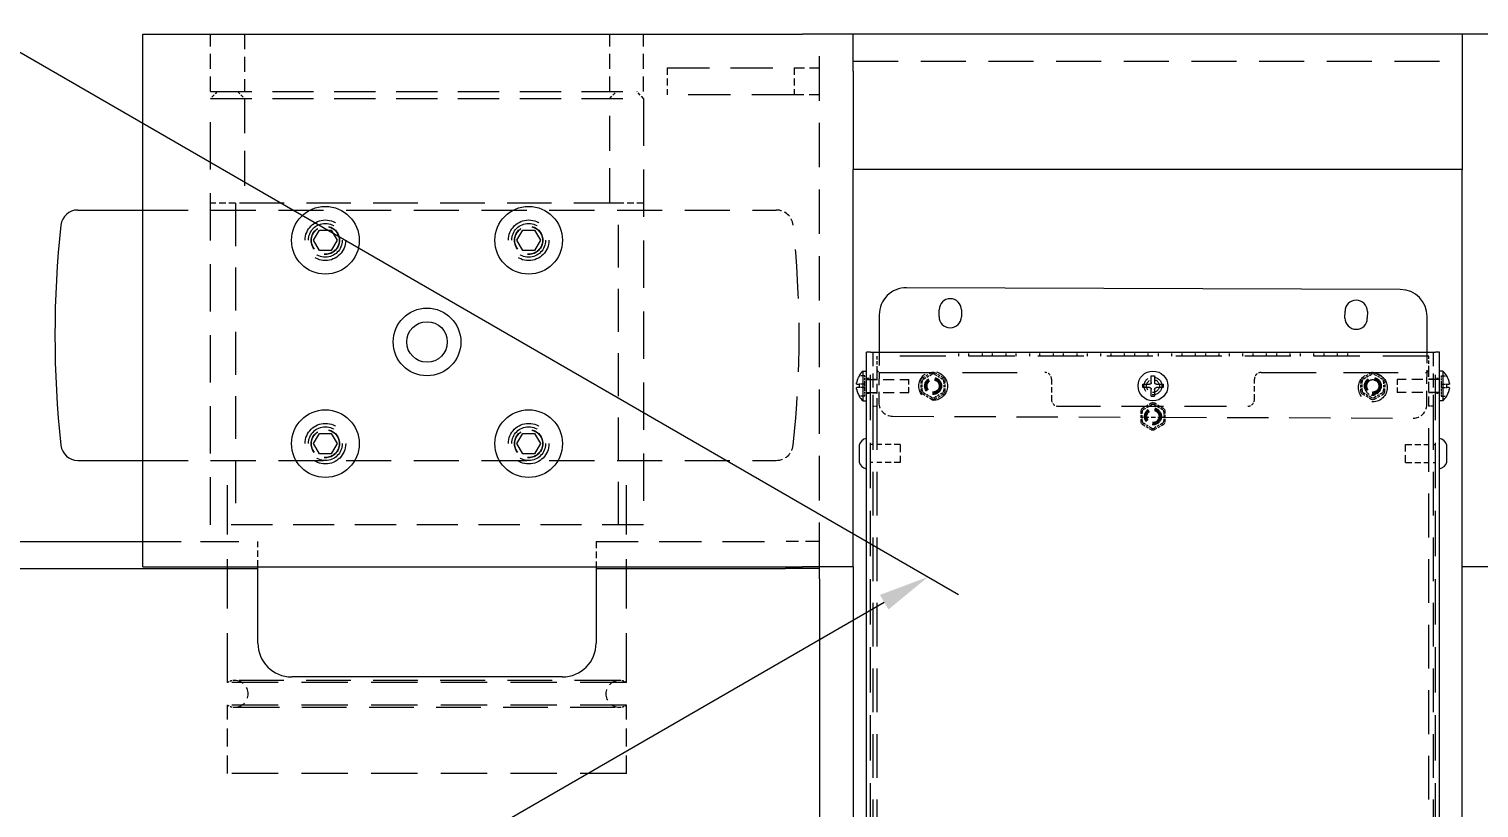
# Model space of a CAD drawing. Header units: millimetres. Extents: x 36 to 2484, y 36 to 1746.
# Drawn here: x 925.5 to 1354.2, y 1115.9 to 1346.1 of the extents above; entities that cross this region are included whole.
import ezdxf

# ---------------------------------------------------------------- set-up
doc = ezdxf.new("R2010")
doc.units = ezdxf.units.MM
doc.header["$LTSCALE"] = 6
doc.linetypes.add('HIDDEN', pattern=[9.525, 6.35, -3.175])
doc.layers.add('가는실선_A4', color=7, linetype='Continuous', lineweight=5)
doc.layers.add('굵은실선_A3', color=7, linetype='Continuous', lineweight=18)
doc.layers.add('가는파선_A3', color=7, linetype='HIDDEN', lineweight=13, true_color=0x008000)
doc.styles.add('치수문자_A3(2.5)', font='')
doc.styles.get('치수문자_A3(2.5)').set_extended_font_data('GulimChe')
doc.dimstyles.new('치수_A3(2.5)', dxfattribs={"dimscale": 6, "dimtxt": 2.5, "dimasz": 2.5, "dimexe": 1.5, "dimexo": 1, "dimgap": 0.5, "dimtad": 1, "dimtoh": 1, "dimdec": 1, "dimrnd": 1e-08, "dimdsep": 46, "dimtxsty": '치수문자_A3(2.5)', "dimcen": 0.09, "dimdle": 10, "dimclrd": 8, "dimclre": 8, "dimclrt": 7, "dimadec": 1, "dimazin": 2, "dimtfac": 0.8, "dimtmove": 0, "dimatfit": 3, "dimfxl": 1, "dimtolj": 1, "dimtzin": 0, "dimlwd": -1, "dimlwe": -1, "dimarcsym": 0})

# ---------------------------------------------------------------- blocks, each defined once
blk = doc.blocks.new('*D16')
at = {"layer": 'Defpoints', "color": 0, "transparency": 16777216}
for p in [(908.3, 1347.62), (1191.32, 1184.22), (572.42, 1153.7)]:
    blk.add_point(p, dxfattribs=at)
at = {"layer": '가는실선_A4', "color": 8, "transparency": 16777216}
for p, q in [((914.3, 1344.16), (1200.32, 1179.02)), ((868.43, 997.8), (1178.33, 1176.72)), ((578.42, 1150.24), (864.44, 985.1))]:
    blk.add_line(p, q, dxfattribs=at)
for points in [[(1177.08, 1178.88), (1179.58, 1174.55), (1191.32, 1184.22)], [(867.18, 999.96), (869.68, 995.63), (855.44, 990.3)]]:
    blk.add_solid(points, dxfattribs=at)
at = {"layer": '가는실선_A4', "color": 7, "transparency": 16777216, "insert": (1018.74, 1095.3), "char_height": 15, "attachment_point": 5, "rotation": 30, "style": '치수문자_A3(2.5)'}
blk.add_mtext('\\A1;{\\Q-30.000;\\W0.816;\\H0.816x;475}', dxfattribs=at)

msp = doc.modelspace()

# ---------------------------------------------------------------- linework, layer by layer
at = {"layer": '가는파선_A3', "ltscale": 0.117011}
for p, q in [((979.168, 1327.627), (979.168, 1344.627)), ((989.168, 1344.627), (989.168, 1327.627)), ((1097.168, 1327.627), (1097.168, 1344.627)), ((1107.168, 1327.627), (1107.168, 1344.627))]:
    msp.add_line(p, q, dxfattribs=at)
at = {"layer": '가는파선_A3', "ltscale": 0.344488}
msp.add_line((1159.168, 1187.127), (1159.168, 1344.627), dxfattribs=at)
at = {"layer": '가는파선_A3', "ltscale": 0.328087}
for p, q in [((1114.168, 1334.627), (1151.668, 1334.627)), ((1151.668, 1326.627), (1114.168, 1326.627))]:
    msp.add_line(p, q, dxfattribs=at)
at = {"layer": '가는파선_A3', "ltscale": 0.055011}
for p, q in [((1114.168, 1334.627), (1114.168, 1326.627)), ((1151.668, 1334.627), (1151.668, 1326.627))]:
    msp.add_line(p, q, dxfattribs=at)
at = {"layer": '가는파선_A3', "ltscale": 0.080527}
for p, q in [((1151.668, 1334.627), (1159.168, 1334.627)), ((1159.168, 1326.627), (1151.668, 1326.627))]:
    msp.add_line(p, q, dxfattribs=at)
at = {"layer": '가는파선_A3', "ltscale": 0.349956}
msp.add_line((1169.168, 1336.627), (1349.168, 1336.627), dxfattribs=at)
at = {"layer": '가는파선_A3', "ltscale": 0.31996}
for p, q in [((979.168, 1327.627), (1107.168, 1327.627)), ((979.168, 1325.627), (1107.168, 1325.627)), ((1107.168, 1199.627), (979.168, 1199.627))]:
    msp.add_line(p, q, dxfattribs=at)
at = {"layer": '가는파선_A3', "ltscale": 0.023764}
for p, q in [((981.168, 1327.627), (979.168, 1325.627)), ((987.168, 1327.627), (989.168, 1325.627)), ((1097.168, 1325.627), (1099.168, 1327.627)), ((1107.168, 1325.627), (1105.168, 1327.627))]:
    msp.add_line(p, q, dxfattribs=at)
at = {"layer": '가는파선_A3', "ltscale": 0.367454}
for p, q in [((979.168, 1199.627), (979.168, 1325.627)), ((1107.168, 1325.627), (1107.168, 1199.627))]:
    msp.add_line(p, q, dxfattribs=at)
at = {"layer": '가는파선_A3', "ltscale": 0.271216}
for p, q in [((989.168, 1325.627), (989.168, 1294.627)), ((1097.168, 1294.627), (1097.168, 1325.627))]:
    msp.add_line(p, q, dxfattribs=at)
at = {"layer": '가는파선_A3', "ltscale": 0.050819}
for p, q in [((986.559, 1294.627), (979.168, 1294.627)), ((1107.168, 1294.627), (1099.776, 1294.627))]:
    msp.add_line(p, q, dxfattribs=at)
at = {"layer": '가는파선_A3', "ltscale": 0.345986}
msp.add_line((1099.776, 1294.627), (986.559, 1294.627), dxfattribs=at)
at = {"layer": '가는파선_A3', "ltscale": 0.332458}
for p, q in [((986.559, 1294.627), (986.559, 1199.627)), ((1099.776, 1199.627), (1099.776, 1294.627))]:
    msp.add_line(p, q, dxfattribs=at)
at = {"layer": '가는파선_A3', "ltscale": 0.350371}
for p, q in [((959.168, 1292.627), (1146.427, 1292.627)), ((959.168, 1218.627), (1146.427, 1218.627))]:
    msp.add_line(p, q, dxfattribs=at)
at = {"layer": '가는파선_A3', "ltscale": 0.352015}
for p, q in [((1174.28, 908.627), (1174.28, 1250.627)), ((1341.28, 908.627), (1341.28, 1250.627))]:
    msp.add_line(p, q, dxfattribs=at)
at = {"layer": '가는파선_A3', "ltscale": 0.110122}
for p, q in [((1174.98, 1250.627), (1174.98, 1234.627)), ((1340.58, 1250.627), (1340.58, 1234.627))]:
    msp.add_line(p, q, dxfattribs=at)
at = {"layer": '가는파선_A3', "ltscale": 0.356955}
msp.add_line((1339.38, 1249.427), (1176.18, 1249.427), dxfattribs=at)
at = {"layer": '가는파선_A3', "ltscale": 0.026078}
for p, q in [((1176.18, 1249.427), (1176.18, 1245.627)), ((1339.38, 1245.627), (1339.38, 1249.427))]:
    msp.add_line(p, q, dxfattribs=at)
at = {"layer": '가는파선_A3', "ltscale": 0.102845}
msp.add_line((1176.815, 1250.627), (1176.762, 1235.684), dxfattribs=at)
at = {"layer": '가는파선_A3', "ltscale": 0.008167}
for p, q in [((1200.28, 1250.627), (1200.28, 1249.427)), ((1203.28, 1250.627), (1203.28, 1249.427)), ((1207.28, 1250.627), (1207.28, 1249.427)), ((1210.28, 1250.627), (1210.28, 1249.427)), ((1214.28, 1250.627), (1214.28, 1249.427)), ((1217.28, 1250.627), (1217.28, 1249.427)), ((1221.28, 1250.627), (1221.28, 1249.427)), ((1224.28, 1250.627), (1224.28, 1249.427)), ((1228.28, 1250.627), (1228.28, 1249.427)), ((1231.28, 1250.627), (1231.28, 1249.427)), ((1235.28, 1250.627), (1235.28, 1249.427)), ((1238.28, 1250.627), (1238.28, 1249.427)), ((1242.28, 1250.627), (1242.28, 1249.427)), ((1245.28, 1250.627), (1245.28, 1249.427)), ((1249.28, 1250.627), (1249.28, 1249.427)), ((1252.28, 1250.627), (1252.28, 1249.427)), ((1256.28, 1250.627), (1256.28, 1249.427)), ((1259.28, 1250.627), (1259.28, 1249.427)), ((1263.28, 1250.627), (1263.28, 1249.427)), ((1266.28, 1250.627), (1266.28, 1249.427)), ((1270.28, 1250.627), (1270.28, 1249.427)), ((1273.28, 1250.627), (1273.28, 1249.427)), ((1277.28, 1250.627), (1277.28, 1249.427)), ((1280.28, 1250.627), (1280.28, 1249.427)), ((1284.28, 1250.627), (1284.28, 1249.427)), ((1287.28, 1250.627), (1287.28, 1249.427)), ((1291.28, 1250.627), (1291.28, 1249.427)), ((1294.28, 1250.627), (1294.28, 1249.427)), ((1298.28, 1250.627), (1298.28, 1249.427)), ((1301.28, 1250.627), (1301.28, 1249.427)), ((1305.28, 1250.627), (1305.28, 1249.427)), ((1308.28, 1250.627), (1308.28, 1249.427)), ((1312.28, 1250.627), (1312.28, 1249.427)), ((1315.28, 1250.627), (1315.28, 1249.427)), ((1174.28, 1242.877), (1173.08, 1242.877)), ((1174.98, 1242.627), (1176.18, 1242.627)), ((1340.58, 1242.627), (1339.38, 1242.627)), ((1342.48, 1242.877), (1341.28, 1242.877)), ((1174.28, 1238.377), (1173.08, 1238.377)), ((1174.98, 1238.627), (1176.18, 1238.627)), ((1174.98, 1234.627), (1176.18, 1234.627)), ((1340.58, 1238.627), (1339.38, 1238.627)), ((1340.58, 1234.627), (1339.38, 1234.627)), ((1342.48, 1238.377), (1341.28, 1238.377))]:
    msp.add_line(p, q, dxfattribs=at)
at = {"layer": '가는파선_A3', "ltscale": 0.106787}
msp.add_line((1338.761, 1235.112), (1338.816, 1250.627), dxfattribs=at)
at = {"layer": '가는파선_A3', "ltscale": 0.011157}
for p, q in [((1172.58, 1243.627), (1170.946, 1243.627)), ((1342.98, 1243.627), (1344.614, 1243.627)), ((1172.58, 1241.127), (1170.946, 1241.127)), ((1172.58, 1240.127), (1170.946, 1240.127)), ((1342.98, 1241.127), (1344.614, 1241.127)), ((1342.98, 1240.127), (1344.614, 1240.127)), ((1172.58, 1237.627), (1170.946, 1237.627)), ((1342.98, 1237.627), (1344.614, 1237.627))]:
    msp.add_line(p, q, dxfattribs=at)
at = {"layer": '가는파선_A3', "ltscale": 0.013678}
for p, q in [((1172.58, 1241.627), (1172.58, 1243.627)), ((1342.98, 1243.627), (1342.98, 1241.627)), ((1172.58, 1237.627), (1172.58, 1239.627)), ((1342.98, 1239.627), (1342.98, 1237.627))]:
    msp.add_line(p, q, dxfattribs=at)
at = {"layer": '가는파선_A3', "ltscale": 0.075678}
for p, q in [((1176.18, 1245.627), (1176.18, 1234.627)), ((1339.38, 1234.627), (1339.38, 1245.627))]:
    msp.add_line(p, q, dxfattribs=at)
at = {"layer": '가는파선_A3', "ltscale": 0.425197}
for p, q in [((1177.18, 1244.627), (1225.78, 1244.627)), ((1289.78, 1244.627), (1338.38, 1244.627))]:
    msp.add_line(p, q, dxfattribs=at)
at = {"layer": '가는파선_A3', "ltscale": 0.020582}
for p, q in [((1192.294, 1244.497), (1189.688, 1243.006)), ((1195.888, 1242.984), (1193.294, 1244.494)), ((1322.294, 1244.497), (1319.688, 1243.006)), ((1325.888, 1242.984), (1323.294, 1244.494)), ((1189.185, 1242.141), (1189.175, 1239.139)), ((1196.375, 1239.114), (1196.385, 1242.116)), ((1319.185, 1242.141), (1319.175, 1239.139)), ((1326.375, 1239.114), (1326.385, 1242.116)), ((1189.672, 1238.271), (1192.266, 1236.761)), ((1193.266, 1236.757), (1195.872, 1238.249)), ((1257.294, 1235.497), (1254.688, 1234.006)), ((1260.888, 1233.984), (1258.294, 1235.494)), ((1319.672, 1238.271), (1322.266, 1236.761)), ((1323.266, 1236.757), (1325.872, 1238.249)), ((1254.185, 1233.141), (1254.175, 1230.139)), ((1261.375, 1230.114), (1261.385, 1233.116)), ((1254.672, 1229.271), (1257.266, 1227.761)), ((1258.266, 1227.757), (1260.872, 1229.249))]:
    msp.add_line(p, q, dxfattribs=at)
at = {"layer": '가는파선_A3', "ltscale": 0.017374}
for p, q in [((1190.091, 1242.771), (1192.292, 1244.032)), ((1193.292, 1244.028), (1195.484, 1242.752)), ((1320.091, 1242.771), (1322.292, 1244.032)), ((1323.292, 1244.028), (1325.484, 1242.752)), ((1189.579, 1239.37), (1189.588, 1241.907)), ((1195.981, 1241.884), (1195.972, 1239.348)), ((1319.579, 1239.37), (1319.588, 1241.907)), ((1325.981, 1241.884), (1325.972, 1239.348)), ((1192.268, 1237.227), (1190.076, 1238.503)), ((1195.469, 1238.484), (1193.268, 1237.223)), ((1255.091, 1233.771), (1257.292, 1235.032)), ((1258.292, 1235.028), (1260.484, 1233.752)), ((1322.268, 1237.227), (1320.076, 1238.503)), ((1325.469, 1238.484), (1323.268, 1237.223)), ((1254.579, 1230.37), (1254.588, 1232.907)), ((1260.981, 1232.884), (1260.972, 1230.348)), ((1257.268, 1228.227), (1255.076, 1229.503)), ((1260.469, 1229.484), (1258.268, 1228.223))]:
    msp.add_line(p, q, dxfattribs=at)
at = {"layer": '가는파선_A3', "ltscale": 0.005311}
for p, q in [((1172.58, 1241.127), (1172.58, 1241.627)), ((1172.58, 1239.627), (1172.58, 1240.127)), ((1342.98, 1241.627), (1342.98, 1241.127)), ((1342.98, 1240.127), (1342.98, 1239.627))]:
    msp.add_line(p, q, dxfattribs=at)
at = {"layer": '가는파선_A3', "ltscale": 0.006789}
for p, q in [((1172.58, 1240.127), (1172.58, 1241.127)), ((1342.98, 1241.127), (1342.98, 1240.127))]:
    msp.add_line(p, q, dxfattribs=at)
at = {"layer": '가는파선_A3', "ltscale": 0.086011}
for p, q in [((1173.08, 1242.527), (1185.58, 1242.527)), ((1342.48, 1242.527), (1329.98, 1242.527)), ((1173.08, 1238.727), (1185.58, 1238.727)), ((1342.48, 1238.727), (1329.98, 1238.727))]:
    msp.add_line(p, q, dxfattribs=at)
at = {"layer": '가는파선_A3', "ltscale": 0.04102}
for p, q in [((1185.58, 1238.727), (1185.58, 1242.527)), ((1329.98, 1242.527), (1329.98, 1238.727))]:
    msp.add_line(p, q, dxfattribs=at)
at = {"layer": '가는파선_A3', "ltscale": 0.041233}
for p, q in [((1227.78, 1242.627), (1227.78, 1236.627)), ((1287.78, 1236.627), (1287.78, 1242.627))]:
    msp.add_line(p, q, dxfattribs=at)
at = {"layer": '가는파선_A3', "ltscale": 0.33902}
for p, q in [((1174.98, 1234.627), (1174.98, 924.627)), ((1176.18, 1234.627), (1176.18, 924.627)), ((1339.38, 924.627), (1339.38, 1234.627)), ((1340.58, 1234.627), (1340.58, 924.627))]:
    msp.add_line(p, q, dxfattribs=at)
at = {"layer": '가는파선_A3', "ltscale": 0.326626}
for p, q in [((1229.78, 1234.627), (1285.78, 1234.627)), ((1093.168, 1194.627), (1149.168, 1194.627))]:
    msp.add_line(p, q, dxfattribs=at)
at = {"layer": '가는파선_A3', "ltscale": 0.321222}
msp.add_line((1180.748, 1231.67), (1254.179, 1231.41), dxfattribs=at)
at = {"layer": '가는파선_A3', "ltscale": 0.007551}
for p, q in [((1254.179, 1231.41), (1255.29, 1231.407)), ((1260.268, 1231.389), (1261.379, 1231.385))]:
    msp.add_line(p, q, dxfattribs=at)
at = {"layer": '가는파선_A3', "ltscale": 0.034199}
msp.add_line((1255.29, 1231.407), (1260.268, 1231.389), dxfattribs=at)
at = {"layer": '가는파선_A3', "ltscale": 0.320947}
msp.add_line((1261.379, 1231.385), (1334.747, 1231.126), dxfattribs=at)
at = {"layer": '가는파선_A3', "ltscale": 0.004722}
for p, q in [((1174.98, 1223.277), (1174.28, 1223.277)), ((1340.58, 1223.277), (1341.28, 1223.277)), ((1174.98, 1217.977), (1174.28, 1217.977)), ((1340.58, 1217.977), (1341.28, 1217.977))]:
    msp.add_line(p, q, dxfattribs=at)
at = {"layer": '가는파선_A3', "ltscale": 0.047433}
for p, q in [((1183.08, 1223.277), (1176.18, 1223.277)), ((1332.48, 1223.277), (1339.38, 1223.277)), ((1183.08, 1217.977), (1176.18, 1217.977)), ((1332.48, 1217.977), (1339.38, 1217.977))]:
    msp.add_line(p, q, dxfattribs=at)
at = {"layer": '가는파선_A3', "ltscale": 0.057252}
for p, q in [((1183.08, 1223.277), (1183.08, 1217.977)), ((1332.48, 1217.977), (1332.48, 1223.277))]:
    msp.add_line(p, q, dxfattribs=at)
at = {"layer": '가는파선_A3', "ltscale": 0.383122}
for p, q in [((984.168, 1152.941), (984.168, 1218.627)), ((1102.168, 1152.941), (1102.168, 1218.627))]:
    msp.add_line(p, q, dxfattribs=at)
at = {"layer": '가는파선_A3', "ltscale": 0.297463}
msp.add_line((959.168, 1194.627), (993.168, 1194.627), dxfattribs=at)
at = {"layer": '가는파선_A3', "ltscale": 0.051567}
for p, q in [((993.168, 1187.127), (993.168, 1194.627)), ((1093.168, 1194.627), (1093.168, 1187.127))]:
    msp.add_line(p, q, dxfattribs=at)
at = {"layer": '가는파선_A3', "ltscale": 0.34707}
for p, q in [((1099.991, 1153.592), (986.345, 1153.592)), ((986.345, 1145.663), (1099.991, 1145.663))]:
    msp.add_line(p, q, dxfattribs=at)
at = {"layer": '가는파선_A3', "ltscale": 0.360365}
for p, q in [((1102.168, 1152.941), (984.168, 1152.941)), ((1102.168, 1146.314), (984.168, 1146.314)), ((1102.168, 1126.127), (984.168, 1126.127))]:
    msp.add_line(p, q, dxfattribs=at)
at = {"layer": '가는파선_A3', "ltscale": 0.138962}
for p, q in [((984.168, 1126.127), (984.168, 1146.314)), ((1102.168, 1126.127), (1102.168, 1146.314))]:
    msp.add_line(p, q, dxfattribs=at)
at = {"layer": '가는파선_A3', "ltscale": 0.329826}
for centre in [(1013.116, 1283.679), (1073.22, 1283.679), (1013.116, 1223.575), (1073.22, 1223.575)]:
    msp.add_circle(centre, 6, dxfattribs=at)
at = {"layer": '가는파선_A3', "ltscale": 0.274855}
for centre in [(1013.116, 1283.679), (1073.22, 1283.679), (1013.116, 1223.575), (1073.22, 1223.575)]:
    msp.add_circle(centre, 5, dxfattribs=at)
at = {"layer": '가는파선_A3', "ltscale": 0.181174}
for centre in [(1013.116, 1283.679), (1073.22, 1283.679), (1013.116, 1223.575), (1073.22, 1223.575)]:
    msp.add_circle(centre, 4.188, dxfattribs=at)
at = {"layer": '가는파선_A3', "ltscale": 0.176492}
for centre in [(1013.116, 1283.679), (1073.22, 1283.679), (1013.116, 1223.575), (1073.22, 1223.575)]:
    msp.add_circle(centre, 4.08, dxfattribs=at)
at = {"layer": '가는파선_A3', "ltscale": 0.183858}
for centre in [(1192.78, 1240.627), (1322.779, 1240.168)]:
    msp.add_circle(centre, 4.25, dxfattribs=at)
at = {"layer": '가는파선_A3', "ltscale": 0.114603}
msp.add_circle((1257.78, 1240.627), 2.65, dxfattribs=at)
at = {"layer": '가는파선_A3', "ltscale": 0.108111}
for centre in [(1192.78, 1240.627), (1322.78, 1240.627), (1257.78, 1231.627)]:
    msp.add_circle(centre, 2.5, dxfattribs=at)
at = {"layer": '가는파선_A3', "ltscale": 0.098196}
for centre in [(1192.78, 1240.627), (1322.78, 1240.627), (1257.78, 1231.627)]:
    msp.add_circle(centre, 2.271, dxfattribs=at)
at = {"layer": '가는파선_A3', "ltscale": 0.097441}
for centre in [(1192.78, 1240.627), (1322.78, 1240.627), (1257.78, 1231.627)]:
    msp.add_circle(centre, 2.253, dxfattribs=at)
at = {"layer": '가는파선_A3', "ltscale": 0.09729}
msp.add_circle((1192.78, 1240.627), 2.25, dxfattribs=at)
at = {"layer": '가는파선_A3', "ltscale": 0.086469}
for centre in [(1192.78, 1240.627), (1322.78, 1240.627), (1257.78, 1231.627)]:
    msp.add_circle(centre, 2, dxfattribs=at)
at = {"layer": '가는파선_A3', "ltscale": 0.077812}
for centre in [(1192.78, 1240.627), (1322.78, 1240.627), (1257.78, 1231.627)]:
    msp.add_circle(centre, 1.8, dxfattribs=at)
at = {"layer": '가는파선_A3', "ltscale": 0.08214}
msp.add_circle((1257.78, 1240.627), 1.9, dxfattribs=at)
at = {"layer": '가는파선_A3', "ltscale": 0.050262}
for centre, start, end in [((1146.427, 1287.627), 6.22739, 90), ((1146.427, 1223.627), 270, 353.77261)]:
    msp.add_arc(centre, 5, start, end, dxfattribs=at)
at = {"layer": '가는파선_A3', "ltscale": 0.380362}
msp.add_arc((853.168, 1255.627), 300, 353.77261, 6.22739, dxfattribs=at)
at = {"layer": '가는파선_A3', "ltscale": 0.010721}
for centre, start, end in [((1177.18, 1245.627), 180, 270), ((1338.38, 1245.627), 270, 0)]:
    msp.add_arc(centre, 1, start, end, dxfattribs=at)
at = {"layer": '가는파선_A3', "ltscale": 0.007114}
for centre, start, end in [((1192.79, 1243.63), 59.79759, 119.79759), ((1322.79, 1243.63), 59.79759, 119.79759), ((1190.175, 1239.135), 179.79759, 239.79759), ((1190.185, 1242.138), 119.79759, 179.79759), ((1195.375, 1239.117), 299.79759, 359.79759), ((1195.385, 1242.119), 359.79759, 59.79759), ((1320.175, 1239.135), 179.79759, 239.79759), ((1320.185, 1242.138), 119.79759, 179.79759), ((1325.375, 1239.117), 299.79759, 359.79759), ((1325.385, 1242.119), 359.79759, 59.79759), ((1192.769, 1237.625), 239.79759, 299.79759), ((1257.79, 1234.63), 59.79759, 119.79759), ((1322.769, 1237.625), 239.79759, 299.79759), ((1255.185, 1233.138), 119.79759, 179.79759), ((1260.385, 1233.119), 359.79759, 59.79759), ((1255.175, 1230.135), 179.79759, 239.79759), ((1257.769, 1228.625), 239.79759, 299.79759), ((1260.375, 1230.117), 299.79759, 359.79759)]:
    msp.add_arc(centre, 1, start, end, dxfattribs=at)
at = {"layer": '가는파선_A3', "ltscale": 0.021542}
for centre, start, end in [((1225.78, 1242.627), 0, 90), ((1289.78, 1242.627), 90, 180), ((1229.78, 1236.627), 180, 270), ((1285.78, 1236.627), 270, 0)]:
    msp.add_arc(centre, 2, start, end, dxfattribs=at)
at = {"layer": '가는파선_A3', "ltscale": 0.063853}
msp.add_arc((1322.779, 1240.168), 2.25, 331.69866, 208.09893, dxfattribs=at)
at = {"layer": '가는파선_A3', "ltscale": 0.033337}
msp.add_arc((1322.779, 1240.168), 2.25, 208.09893, 331.69866, dxfattribs=at)
at = {"layer": '가는파선_A3', "ltscale": 0.043184}
for centre, start, end in [((1180.762, 1235.67), 179.79759, 269.79759), ((1334.761, 1235.126), 269.79759, 359.79759)]:
    msp.add_arc(centre, 4, start, end, dxfattribs=at)
at = {"layer": '가는파선_A3', "ltscale": 0.015774}
for centre, start, end in [((986.345, 1149.627), 90, 123.30121), ((1099.991, 1149.627), 56.69879, 90), ((986.345, 1149.627), 236.69879, 270), ((1099.991, 1149.627), 270, 303.30121)]:
    msp.add_arc(centre, 3.965, start, end, dxfattribs=at)
at = {"layer": '가는파선_A3', "ltscale": 0.085704}
for centre, start, end in [((986.345, 1149.627), 270, 90), ((1099.991, 1149.627), 90, 270)]:
    msp.add_arc(centre, 3.965, start, end, dxfattribs=at)
at = {"layer": '가는파선_A3', "ltscale": 0.007113}
for centre, major_axis in [((1192.789, 1243.164), (0.004, 1)), ((1322.789, 1243.164), (0.004, 1)), ((1190.579, 1239.367), (-0.868, -0.497)), ((1190.588, 1241.903), (-0.864, 0.503)), ((1194.972, 1239.352), (0.864, -0.503)), ((1194.981, 1241.888), (0.868, 0.497)), ((1320.579, 1239.367), (-0.868, -0.497)), ((1320.588, 1241.903), (-0.864, 0.503)), ((1324.972, 1239.352), (0.864, -0.503)), ((1324.981, 1241.888), (0.868, 0.497)), ((1192.771, 1238.091), (-0.004, -1)), ((1257.789, 1234.164), (0.004, 1)), ((1322.771, 1238.091), (-0.004, -1)), ((1255.579, 1230.367), (-0.868, -0.497)), ((1255.588, 1232.903), (-0.864, 0.503)), ((1259.972, 1230.352), (0.864, -0.503)), ((1259.981, 1232.888), (0.868, 0.497)), ((1257.771, 1229.091), (-0.004, -1))]:
    msp.add_ellipse(centre, major_axis=major_axis, ratio=0.9997969, start_param=5.7596745, end_param=6.8066962, dxfattribs=at)
at = {"layer": '가는파선_A3', "ltscale": 0.108111}
msp.add_ellipse((1149.168, 1194.627), major_axis=(10, 0), ratio=0.00001, start_param=6.2559132, end_param=7.8403405, dxfattribs=at)
at = {"layer": '굵은실선_A3'}
for p, q in [((959.168, 1187.127), (959.168, 1344.627)), ((959.168, 1344.627), (1154.168, 1344.627)), ((1169.168, 1344.627), (1154.168, 1344.627)), ((1349.168, 1344.627), (1169.168, 1344.627)), ((1169.168, 1333.627), (1169.168, 1344.627)), ((1364.168, 1344.627), (1349.168, 1344.627)), ((1349.168, 1344.627), (1349.168, 1333.627)), ((1169.168, 1333.627), (1169.168, 1304.627)), ((1349.168, 1333.627), (1349.168, 1304.627)), ((1169.168, 1187.127), (1169.168, 1304.627)), ((1349.168, 1304.627), (1169.168, 1304.627)), ((1349.168, 1187.127), (1349.168, 1304.627)), ((939.909, 1292.627), (959.168, 1292.627)), ((1009.652, 1283.679), (1011.384, 1286.679)), ((1011.384, 1286.679), (1014.848, 1286.679)), ((1014.848, 1286.679), (1016.58, 1283.679)), ((1069.756, 1283.679), (1071.488, 1286.679)), ((1071.488, 1286.679), (1074.952, 1286.679)), ((1074.952, 1286.679), (1076.684, 1283.679)), ((1011.384, 1280.679), (1009.652, 1283.679)), ((1016.58, 1283.679), (1014.848, 1280.679)), ((1071.488, 1280.679), (1069.756, 1283.679)), ((1076.684, 1283.679), (1074.952, 1280.679)), ((1014.848, 1280.679), (1011.384, 1280.679)), ((1074.952, 1280.679), (1071.488, 1280.679)), ((1330.881, 1269.14), (1184.882, 1269.656)), ((1176.854, 1261.684), (1176.815, 1250.627)), ((1194.552, 1261.121), (1194.559, 1263.121)), ((1201.159, 1263.098), (1201.152, 1261.098)), ((1314.552, 1260.697), (1314.559, 1262.697)), ((1321.159, 1262.674), (1321.152, 1260.674)), ((1338.816, 1250.627), (1338.853, 1261.112)), ((1174.28, 1250.627), (1173.08, 1250.627)), ((1173.08, 909.627), (1173.08, 1250.627)), ((1174.28, 1250.627), (1341.28, 1250.627)), ((1342.48, 1250.627), (1341.28, 1250.627)), ((1342.48, 909.627), (1342.48, 1250.627)), ((1170.921, 1243.627), (1170.946, 1243.627)), ((1172.08, 1236.227), (1172.08, 1245.027)), ((1172.08, 1245.027), (1173.08, 1245.027)), ((1257.28, 1241.627), (1257.28, 1243.627)), ((1257.28, 1243.627), (1258.28, 1243.627)), ((1258.28, 1243.627), (1258.28, 1241.627)), ((1343.48, 1245.027), (1342.48, 1245.027)), ((1343.48, 1245.027), (1343.48, 1236.227)), ((1344.614, 1243.627), (1344.639, 1243.627)), ((1170.195, 1241.127), (1170.946, 1241.127)), ((1170.946, 1240.127), (1170.195, 1240.127)), ((1254.78, 1240.127), (1254.78, 1241.127)), ((1254.78, 1241.127), (1256.78, 1241.127)), ((1256.78, 1240.127), (1254.78, 1240.127)), ((1257.28, 1237.627), (1257.28, 1239.627)), ((1258.28, 1239.627), (1258.28, 1237.627)), ((1258.78, 1241.127), (1260.78, 1241.127)), ((1260.78, 1240.127), (1258.78, 1240.127)), ((1260.78, 1241.127), (1260.78, 1240.127)), ((1344.614, 1241.127), (1345.364, 1241.127)), ((1345.364, 1240.127), (1344.614, 1240.127)), ((1170.921, 1237.627), (1170.946, 1237.627)), ((1172.08, 1236.227), (1173.08, 1236.227)), ((1257.28, 1237.627), (1258.28, 1237.627)), ((1343.48, 1236.227), (1342.48, 1236.227)), ((1344.614, 1237.627), (1344.639, 1237.627)), ((1009.652, 1223.575), (1011.384, 1226.575)), ((1011.384, 1226.575), (1014.848, 1226.575)), ((1014.848, 1226.575), (1016.58, 1223.575)), ((1069.756, 1223.575), (1071.488, 1226.575)), ((1071.488, 1226.575), (1074.952, 1226.575)), ((1074.952, 1226.575), (1076.684, 1223.575)), ((1011.384, 1220.575), (1009.652, 1223.575)), ((1016.58, 1223.575), (1014.848, 1220.575)), ((1071.488, 1220.575), (1069.756, 1223.575)), ((1076.684, 1223.575), (1074.952, 1220.575)), ((1170.88, 1223.163), (1170.88, 1218.091)), ((1344.68, 1218.091), (1344.68, 1223.163)), ((939.909, 1218.627), (959.168, 1218.627)), ((1014.848, 1220.575), (1011.384, 1220.575)), ((1074.952, 1220.575), (1071.488, 1220.575)), ((894.168, 1194.627), (959.168, 1194.627)), ((894.168, 1186.627), (993.168, 1186.627)), ((959.168, 1187.127), (1154.168, 1187.127)), ((993.168, 1186.627), (993.168, 1187.127)), ((993.168, 1183.627), (993.168, 1186.627)), ((993.168, 1164.627), (993.168, 1183.627)), ((1093.168, 1187.127), (1093.168, 1186.627)), ((1093.168, 1186.627), (1093.168, 1183.627)), ((1093.168, 1186.627), (1149.168, 1186.627)), ((1093.168, 1183.627), (1093.168, 1164.627)), ((1169.168, 1187.127), (1154.168, 1187.127)), ((1159.168, 1186.627), (1159.168, 1187.127)), ((1159.168, 1183.627), (1159.168, 1186.627)), ((1159.168, 1183.627), (1159.168, 1030.627)), ((1169.168, 1187.127), (1169.168, 1027.127)), ((1364.168, 1187.127), (1349.168, 1187.127)), ((1349.168, 1027.127), (1349.168, 1187.127)), ((1083.168, 1154.627), (1003.168, 1154.627))]:
    msp.add_line(p, q, dxfattribs=at)
for centre, radius in [((1013.116, 1283.679), 10), ((1073.22, 1283.679), 10), ((1043.168, 1253.627), 10), ((1043.168, 1253.627), 6), ((1257.78, 1240.627), 4.4), ((1013.116, 1223.575), 10), ((1073.22, 1223.575), 10)]:
    msp.add_circle(centre, radius, dxfattribs=at)
for centre, radius, start, end in [((939.909, 1287.627), 5, 90, 173.77261), ((1233.168, 1255.627), 300, 173.77261, 186.22739), ((1184.854, 1261.656), 8, 89.79759, 179.79759), ((1330.853, 1261.14), 8, 359.79759, 89.79759), ((1197.859, 1263.11), 3.3, 359.79759, 179.79759), ((1317.859, 1262.686), 3.3, 359.79759, 179.79759), ((1197.852, 1261.11), 3.3, 179.79759, 359.79759), ((1317.852, 1260.686), 3.3, 179.79759, 359.79759), ((1176.031, 1240.577), 5.951, 131.59642, 149.16415), ((1339.529, 1240.577), 5.951, 30.83585, 48.40358), ((1176.031, 1240.678), 5.951, 210.83585, 228.40358), ((1339.529, 1240.678), 5.951, 311.59642, 329.16415), ((939.909, 1223.627), 5, 186.22739, 270), ((1173.746, 1222.167), 3.035, 102.68448, 160.82668), ((1341.814, 1222.167), 3.035, 19.17332, 77.31552), ((1173.746, 1219.088), 3.035, 199.17332, 257.31552), ((1341.814, 1219.088), 3.035, 282.68448, 340.82668), ((1003.168, 1164.627), 10, 180, 270), ((1083.168, 1164.627), 10, 270, 0)]:
    msp.add_arc(centre, radius, start, end, dxfattribs=at)
msp.add_ellipse((1149.168, 1186.627), major_axis=(10, 0), ratio=0.00001, start_param=6.2805873, end_param=7.8539816, dxfattribs=at)
for points, knots in [([(1170.946, 1243.627), (1170.854, 1243.474), (1170.771, 1243.32), (1170.517, 1242.797), (1170.361, 1242.371), (1170.235, 1241.831), (1170.214, 1241.729), (1170.195, 1241.627)], [3.19514614, 3.19514614, 3.19514614, 3.19514614, 3.24530008, 3.24530008, 3.36966979, 3.36966979, 3.39829967, 3.39829967, 3.39829967, 3.39829967]), ([(1345.364, 1241.627), (1345.346, 1241.729), (1345.325, 1241.831), (1345.199, 1242.371), (1345.043, 1242.797), (1344.789, 1243.32), (1344.706, 1243.474), (1344.614, 1243.627)], [0.09573984, 0.09573984, 0.09573984, 0.09573984, 0.12436972, 0.12436972, 0.24873943, 0.24873943, 0.29889337, 0.29889337, 0.29889337, 0.29889337]), ([(1170.195, 1241.127), (1170.191, 1241.127), (1170.187, 1241.129), (1170.176, 1241.14), (1170.171, 1241.153), (1170.163, 1241.186), (1170.161, 1241.204), (1170.159, 1241.243), (1170.158, 1241.265), (1170.159, 1241.312), (1170.16, 1241.338), (1170.164, 1241.398), (1170.167, 1241.433), (1170.178, 1241.518), (1170.185, 1241.57), (1170.195, 1241.624), (1170.195, 1241.626), (1170.195, 1241.627)], [-0.199433203, -0.199433203, -0.199433203, -0.199433203, -0.19164586, -0.19164586, -0.177994259, -0.177994259, -0.167500144, -0.167500144, -0.157905401, -0.157905401, -0.148099494, -0.148099494, -0.136711424, -0.136711424, -0.120831434, -0.120831434, -0.120324631, -0.120324631, -0.120324631, -0.120324631]), ([(1170.195, 1239.627), (1170.191, 1239.653), (1170.187, 1239.678), (1170.176, 1239.748), (1170.171, 1239.792), (1170.163, 1239.865), (1170.161, 1239.895), (1170.159, 1239.949), (1170.158, 1239.973), (1170.159, 1240.017), (1170.16, 1240.037), (1170.164, 1240.073), (1170.167, 1240.089), (1170.178, 1240.118), (1170.185, 1240.127), (1170.195, 1240.127), (1170.195, 1240.127), (1170.195, 1240.127)], [-0.199433203, -0.199433203, -0.199433203, -0.199433203, -0.19164586, -0.19164586, -0.177994259, -0.177994259, -0.167500144, -0.167500144, -0.157905401, -0.157905401, -0.148099494, -0.148099494, -0.136711424, -0.136711424, -0.120831434, -0.120831434, -0.120324631, -0.120324631, -0.120324631, -0.120324631]), ([(1170.195, 1239.627), (1170.214, 1239.526), (1170.235, 1239.424), (1170.361, 1238.884), (1170.517, 1238.458), (1170.771, 1237.934), (1170.854, 1237.78), (1170.946, 1237.627)], [0.09573984, 0.09573984, 0.09573984, 0.09573984, 0.12436972, 0.12436972, 0.24873943, 0.24873943, 0.29889337, 0.29889337, 0.29889337, 0.29889337]), ([(1170.946, 1241.127), (1170.929, 1240.957), (1170.921, 1240.788), (1170.921, 1240.627), (1170.921, 1240.466), (1170.929, 1240.298), (1170.946, 1240.127)], [2.964807322, 2.964807322, 2.964807322, 2.964807322, 3.013108331, 3.013108331, 3.013108331, 3.06140934, 3.06140934, 3.06140934, 3.06140934]), ([(1257.28, 1241.627), (1257.28, 1241.602), (1257.278, 1241.576), (1257.267, 1241.507), (1257.254, 1241.463), (1257.221, 1241.39), (1257.204, 1241.36), (1257.164, 1241.306), (1257.143, 1241.282), (1257.095, 1241.238), (1257.069, 1241.218), (1257.009, 1241.181), (1256.975, 1241.165), (1256.889, 1241.137), (1256.837, 1241.128), (1256.783, 1241.127), (1256.782, 1241.127), (1256.78, 1241.127)], [-0.199433203, -0.199433203, -0.199433203, -0.199433203, -0.19164586, -0.19164586, -0.177994259, -0.177994259, -0.167500144, -0.167500144, -0.157905401, -0.157905401, -0.148099494, -0.148099494, -0.136711424, -0.136711424, -0.120831434, -0.120831434, -0.120324631, -0.120324631, -0.120324631, -0.120324631]), ([(1256.78, 1240.127), (1256.805, 1240.127), (1256.831, 1240.125), (1256.901, 1240.115), (1256.944, 1240.102), (1257.017, 1240.069), (1257.048, 1240.051), (1257.101, 1240.012), (1257.125, 1239.99), (1257.169, 1239.943), (1257.189, 1239.917), (1257.226, 1239.857), (1257.242, 1239.822), (1257.271, 1239.737), (1257.279, 1239.685), (1257.28, 1239.631), (1257.28, 1239.629), (1257.28, 1239.627)], [-0.199433203, -0.199433203, -0.199433203, -0.199433203, -0.19164586, -0.19164586, -0.177994259, -0.177994259, -0.167500144, -0.167500144, -0.157905401, -0.157905401, -0.148099494, -0.148099494, -0.136711424, -0.136711424, -0.120831434, -0.120831434, -0.120324631, -0.120324631, -0.120324631, -0.120324631]), ([(1258.78, 1241.127), (1258.754, 1241.127), (1258.729, 1241.129), (1258.659, 1241.14), (1258.616, 1241.153), (1258.542, 1241.186), (1258.512, 1241.204), (1258.458, 1241.243), (1258.434, 1241.265), (1258.39, 1241.312), (1258.371, 1241.338), (1258.334, 1241.398), (1258.318, 1241.433), (1258.289, 1241.518), (1258.28, 1241.57), (1258.28, 1241.624), (1258.28, 1241.626), (1258.28, 1241.627)], [-0.199433203, -0.199433203, -0.199433203, -0.199433203, -0.19164586, -0.19164586, -0.177994259, -0.177994259, -0.167500144, -0.167500144, -0.157905401, -0.157905401, -0.148099494, -0.148099494, -0.136711424, -0.136711424, -0.120831434, -0.120831434, -0.120324631, -0.120324631, -0.120324631, -0.120324631]), ([(1258.28, 1239.627), (1258.28, 1239.653), (1258.282, 1239.678), (1258.293, 1239.748), (1258.305, 1239.792), (1258.338, 1239.865), (1258.356, 1239.895), (1258.396, 1239.949), (1258.417, 1239.973), (1258.465, 1240.017), (1258.491, 1240.037), (1258.551, 1240.073), (1258.585, 1240.089), (1258.671, 1240.118), (1258.723, 1240.127), (1258.777, 1240.127), (1258.778, 1240.127), (1258.78, 1240.127)], [-0.199433203, -0.199433203, -0.199433203, -0.199433203, -0.19164586, -0.19164586, -0.177994259, -0.177994259, -0.167500144, -0.167500144, -0.157905401, -0.157905401, -0.148099494, -0.148099494, -0.136711424, -0.136711424, -0.120831434, -0.120831434, -0.120324631, -0.120324631, -0.120324631, -0.120324631]), ([(1344.614, 1240.127), (1344.631, 1240.298), (1344.639, 1240.466), (1344.639, 1240.627), (1344.639, 1240.788), (1344.631, 1240.957), (1344.614, 1241.127)], [2.964807322, 2.964807322, 2.964807322, 2.964807322, 3.013108331, 3.013108331, 3.013108331, 3.06140934, 3.06140934, 3.06140934, 3.06140934]), ([(1344.614, 1237.627), (1344.706, 1237.78), (1344.789, 1237.934), (1345.043, 1238.458), (1345.199, 1238.884), (1345.325, 1239.424), (1345.346, 1239.526), (1345.364, 1239.627)], [3.19514614, 3.19514614, 3.19514614, 3.19514614, 3.24530008, 3.24530008, 3.36966979, 3.36966979, 3.39829967, 3.39829967, 3.39829967, 3.39829967]), ([(1345.364, 1241.627), (1345.369, 1241.602), (1345.373, 1241.576), (1345.384, 1241.507), (1345.389, 1241.463), (1345.396, 1241.39), (1345.399, 1241.36), (1345.401, 1241.306), (1345.402, 1241.282), (1345.401, 1241.238), (1345.4, 1241.218), (1345.396, 1241.181), (1345.392, 1241.165), (1345.382, 1241.137), (1345.374, 1241.128), (1345.365, 1241.127), (1345.365, 1241.127), (1345.364, 1241.127)], [-0.199433203, -0.199433203, -0.199433203, -0.199433203, -0.19164586, -0.19164586, -0.177994259, -0.177994259, -0.167500144, -0.167500144, -0.157905401, -0.157905401, -0.148099494, -0.148099494, -0.136711424, -0.136711424, -0.120831434, -0.120831434, -0.120324631, -0.120324631, -0.120324631, -0.120324631]), ([(1345.364, 1240.127), (1345.369, 1240.127), (1345.373, 1240.125), (1345.384, 1240.115), (1345.389, 1240.102), (1345.396, 1240.069), (1345.399, 1240.051), (1345.401, 1240.012), (1345.402, 1239.99), (1345.401, 1239.943), (1345.4, 1239.917), (1345.396, 1239.857), (1345.392, 1239.822), (1345.382, 1239.737), (1345.374, 1239.685), (1345.365, 1239.631), (1345.365, 1239.629), (1345.364, 1239.627)], [-0.199433203, -0.199433203, -0.199433203, -0.199433203, -0.19164586, -0.19164586, -0.177994259, -0.177994259, -0.167500144, -0.167500144, -0.157905401, -0.157905401, -0.148099494, -0.148099494, -0.136711424, -0.136711424, -0.120831434, -0.120831434, -0.120324631, -0.120324631, -0.120324631, -0.120324631])]:
    msp.add_open_spline(points, degree=3, knots=knots, dxfattribs=at)

# ---------------------------------------------------------------- dimensions: what is measured, and where the dimension line sits
at = {"layer": '가는실선_A4', "color": 8, "true_color": 0x808080}
dim = msp.add_linear_dim(base=(1191.319, 1184.217), p1=(572.421, 1153.702), p2=(908.297, 1347.62), angle=210, text='{\\Q-30.000;\\W0.816;\\H0.816x;<>}', dimstyle='치수_A3(2.5)', override={"dimgap": 0.5, "dimtoh": 0, "dimdec": 1, "dimlfac": 1.224745, "dimtol": 0, "dimlim": 0, "dimtp": 0, "dimtm": 0, "dimtdec": 2, "dimtofl": 0, "dimatfit": 1}, dxfattribs=at)
dim.commit()
dim.dimension.update_dxf_attribs({"geometry": '*D16', "text_midpoint": (1023.381, 1087.258), "dimtype": 160})

doc.saveas('drawing.dxf')
